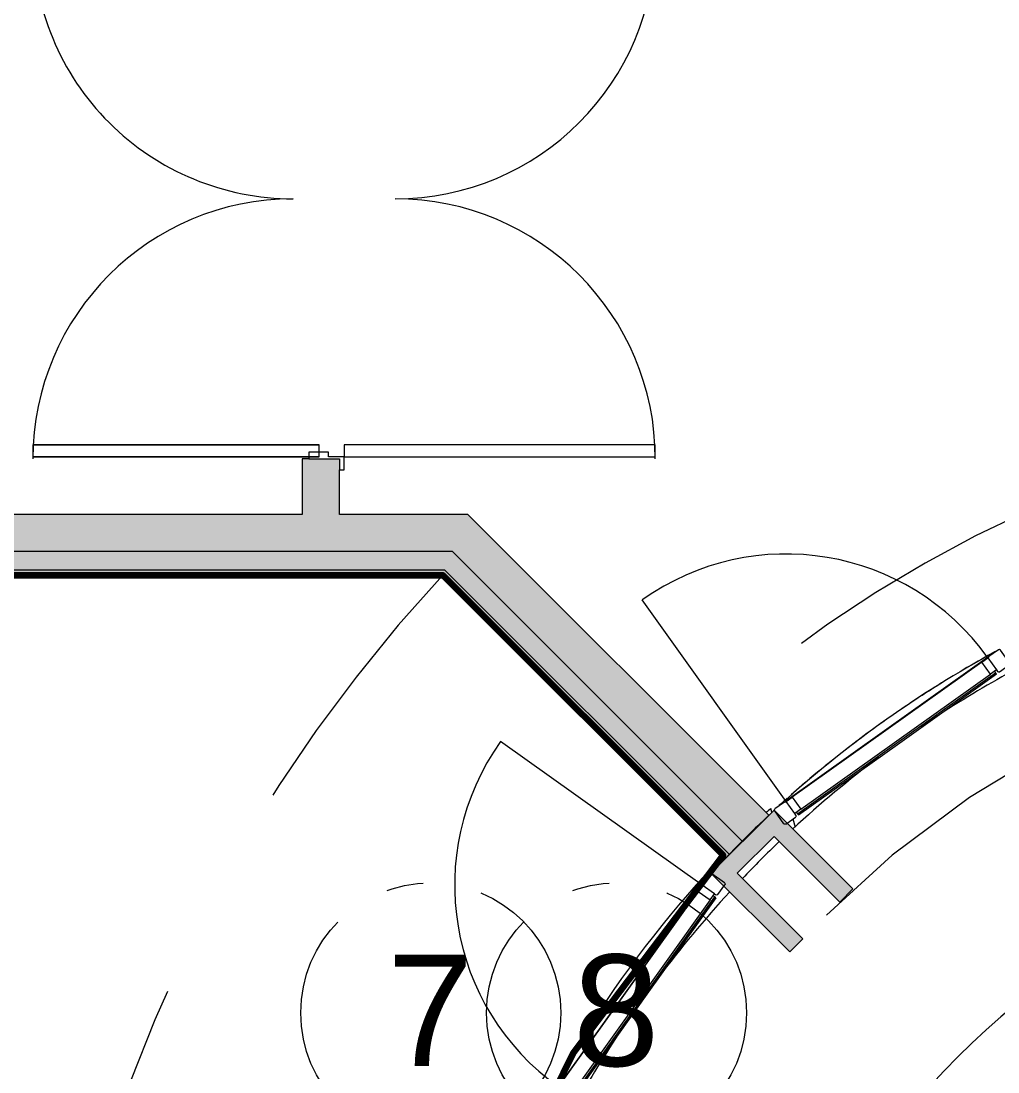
# Model space of a CAD drawing. Header units: metres. Extents: x -227.9 to -140, y 37.9 to 92.1.
# Drawn here: x -207.656 to -205.027, y 75.114 to 77.943 of the extents above; entities that cross this region are included whole.
import ezdxf

# ---------------------------------------------------------------- set-up
doc = ezdxf.new("R2010")
doc.units = ezdxf.units.M
doc.linetypes.add('Dash Dot 3_16_', pattern=[0.007938, 0.004763, -0.001587, 0, -0.001587])
doc.linetypes.add('JIS_02_0.7', pattern=[1.35, 0.75, -0.6])
for name, color, linetype, lineweight in [('A-COLS', 7, 'Continuous', 5), ('A-DOOR', 7, 'Continuous', 5), ('A-FLOR', 7, 'Continuous', 5), ('A-FLOR-PATT', 7, 'Continuous', 5), ('A-GLAZ-CWMG', 7, 'Continuous', 5), ('A-ROOF', 7, 'Continuous', 5), ('A-WALL', 7, 'Continuous', 5), ('I-WALL', 7, 'Continuous', 5), ('S-GRID-IDEN', 7, 'Continuous', 9)]:
    doc.layers.add(name, color=color, linetype=linetype, lineweight=lineweight)
doc.layers.add('A-DETL', color=94, linetype='Continuous', lineweight=5, true_color=0x00a600)
doc.layers.add('Chambre', color=40, linetype='Continuous')
doc.styles.add('Arial', font='arial.ttf', dxfattribs={"height": 0.3})

# ---------------------------------------------------------------- blocks, each defined once
blk = doc.blocks.new('LAG-C1030-PORTE-VEV 2 VANT-13PR_03 - LAG-C1030-PORTE-VEV 2 VANT-13PR_03_03F-140X210-11490822-MUC-LAG-PRO-PLA-ARC-TZN-N02-AG02Ec-Cote')
at = {"layer": 'A-DOOR'}
for p, q in [((-1.5822, 0.439), (-1.6147, 0.439)), ((-1.6147, 0.439), (-1.6147, -0.3985)), ((-1.6147, 0.439), (-1.6147, -0.3985)), ((-1.5822, 0.439), (-1.6147, 0.439)), ((-1.5822, -0.3985), (-1.5822, 0.439)), ((-1.5822, -0.3985), (-1.5822, 0.439)), ((-0.2247, 0.439), (-0.2572, 0.439)), ((-0.2572, 0.439), (-0.2572, -0.3985)), ((-0.2572, 0.439), (-0.2572, -0.3985)), ((-0.2247, 0.439), (-0.2572, 0.439)), ((-0.2247, -0.3985), (-0.2247, 0.439)), ((-0.2247, -0.3985), (-0.2247, 0.439)), ((-1.6147, -0.3985), (-1.5822, -0.3985)), ((-1.6147, -0.3985), (-1.5822, -0.3985)), ((-0.2572, -0.3985), (-0.2247, -0.3985)), ((-0.2572, -0.3985), (-0.2247, -0.3985)), ((-1.5822, -0.466), (-1.6147, -0.466)), ((-1.6147, -0.466), (-1.6147, -1.236)), ((-1.6147, -1.236), (-1.6147, -0.466)), ((-1.5822, -1.236), (-1.5822, -0.466)), ((-1.5822, -0.466), (-1.5822, -1.236)), ((-0.2247, -0.466), (-0.2572, -0.466)), ((-0.2572, -0.466), (-0.2572, -1.236)), ((-0.2572, -1.236), (-0.2572, -0.466)), ((-0.2247, -1.236), (-0.2247, -0.466)), ((-0.2247, -0.466), (-0.2247, -1.236)), ((-1.6147, -1.236), (-1.5822, -1.236)), ((-0.2572, -1.236), (-0.2247, -1.236))]:
    blk.add_line(p, q, dxfattribs=at)
at = {"layer": 'A-DOOR', "color": 9, "true_color": 0xc0c0c0}
for p, q in [((-1.6497, -0.3985), (-1.6497, -0.411)), ((-1.6147, -0.3985), (-1.6497, -0.3985)), ((-1.6497, -0.411), (-1.6197, -0.411)), ((-1.6197, -0.411), (-1.6197, -0.4935)), ((-1.6147, -0.441), (-1.6147, -0.3985)), ((-0.1897, -0.3985), (-0.2247, -0.3985)), ((-0.2247, -0.3985), (-0.2247, -0.441)), ((-0.2197, -0.4935), (-0.2197, -0.411)), ((-0.2197, -0.411), (-0.1897, -0.411)), ((-0.1897, -0.411), (-0.1897, -0.3985)), ((-1.6022, -0.441), (-1.6147, -0.441)), ((-1.6022, -0.4935), (-1.6022, -0.441)), ((-0.2372, -0.441), (-0.2372, -0.4935)), ((-0.2247, -0.441), (-0.2372, -0.441)), ((-1.6197, -0.4935), (-1.6022, -0.4935)), ((-0.2372, -0.4935), (-0.2197, -0.4935))]:
    blk.add_line(p, q, dxfattribs=at)
at = {"layer": 'A-DOOR'}
for centre, start, end in [((-1.6197, -0.261), 360, 90), ((-0.2197, -0.261), 90, 180), ((-1.6197, -0.536), 270, 0), ((-0.2197, -0.536), 180, 270)]:
    blk.add_arc(centre, 0.7, start, end, dxfattribs=at)
blk = doc.blocks.new('LAG-C1030-PORTES-VITRINE DE MAGASIN-13PR_08_01 - LAG-C1030-PORTES-VITRINE DE MAGASIN-13PR_08_01-12349553-MUC-LAG-PRO-PLA-ARC-TZN-N02-AG02Ec-Cote')
at = {"layer": 'A-DOOR'}
blk.add_line((0.3333, 0), (0.3333, 0.6666), dxfattribs=at)
at = {"layer": 'A-DOOR', "color": 9, "lineweight": 9, "true_color": 0xc0c0c0}
for p, q in [((-0.3133, 0), (-0.3333, 0)), ((-0.3333, 0), (-0.3333, -0.04)), ((-0.3133, -0.04), (-0.3133, 0)), ((0.3333, 0), (0.3133, 0)), ((0.3133, 0), (0.3133, -0.04)), ((0.3333, -0.04), (0.3333, 0)), ((-0.3333, -0.04), (-0.3133, -0.04)), ((0.3133, -0.04), (0.3333, -0.04))]:
    blk.add_line(p, q, dxfattribs=at)
at = {"layer": 'A-DOOR', "color": 9, "true_color": 0xc0c0c0}
for p, q in [((-0.3133, 0), (0.3133, 0)), ((0.3133, -0.04), (-0.3133, -0.04))]:
    blk.add_line(p, q, dxfattribs=at)
at = {"layer": 'A-DOOR'}
blk.add_arc((0.3333, 0), 0.6666, 90, 180, dxfattribs=at)
blk = doc.blocks.new('Rectangulaire Meneau - LAG-B2010-MENEAU-40x50_50-11582036-MUC-LAG-PRO-PLA-ARC-TZN-N02-AG02Ec-Cote')
at = {"layer": 'A-GLAZ-CWMG'}
for p, q in [((-206.0168, 75.3456), (-206.2101, 75.0743)), ((-206.0168, 75.3456), (-206.2101, 75.0743)), ((-205.9793, 75.3189), (-206.1693, 75.0523)), ((-206.1658, 75.0504), (-205.9761, 75.3166)), ((-205.9761, 75.3166), (-206.1658, 75.0504)), ((-206.2101, 75.0743), (-206.2091, 75.0737)), ((-206.1736, 75.0546), (-206.1693, 75.0523))]:
    blk.add_line(p, q, dxfattribs=at)
at = {"layer": 'A-GLAZ-CWMG', "flags": 128}
blk.add_lwpolyline([(-206.1693, 75.0523), (-206.1668, 75.0509), (-206.1658, 75.0504)], dxfattribs=at)
blk = doc.blocks.new('Rectangulaire Meneau - LAG-B2010-MENEAU-40x50_50-11582037-MUC-LAG-PRO-PLA-ARC-TZN-N02-AG02Ec-Cote')
at = {"layer": 'A-GLAZ-CWMG'}
for p, q in [((-205.8235, 75.6168), (-206.0168, 75.3456)), ((-205.8235, 75.6168), (-206.0168, 75.3456)), ((-205.8226, 75.616), (-205.8235, 75.6168)), ((-205.7893, 75.5855), (-205.9793, 75.3189)), ((-205.7893, 75.5855), (-205.7929, 75.5887)), ((-205.9761, 75.3166), (-205.7864, 75.5827)), ((-205.7864, 75.5827), (-205.9761, 75.3166))]:
    blk.add_line(p, q, dxfattribs=at)
at = {"layer": 'A-GLAZ-CWMG', "flags": 128}
blk.add_lwpolyline([(-205.7864, 75.5827), (-205.7872, 75.5835), (-205.7893, 75.5855)], dxfattribs=at)
blk = doc.blocks.new('Rectangulaire Meneau - LAG-B2010-MENEAU-40x50-V130-MUC-LAG-PRO-PLA-ARC-TZN-N02-AG02Ec-Cote')
at = {"layer": 'A-GLAZ-CWMG', "lineweight": 13}
for p, q in [((-0.04, 0.04), (-0.04, 0.0447)), ((-0.036, 0.0487), (-0.004, 0.0487)), ((0, 0.0447), (0, 0.0027)), ((-0.004, -0.0013), (-0.036, -0.0013))]:
    blk.add_line(p, q, dxfattribs=at)
for centre, start, end in [((-0.036, 0.0447), 90, 180), ((-0.004, 0.0447), 360, 90), ((-0.036, 0.0027), 180, 270), ((-0.004, 0.0027), 270, 360)]:
    blk.add_arc(centre, 0.004, start, end, dxfattribs=at)
blk = doc.blocks.new('LAG-C1030-PORTES-VITRINE DE MAGASIN-13PR_08_01 - LAG-C1030-PORTES-VITRINE DE MAGASIN-13PR_08_01-12349554-MUC-LAG-PRO-PLA-ARC-TZN-N02-AG02Ec-Cote')
at = {"layer": 'A-DOOR', "color": 9, "lineweight": 9, "true_color": 0xc0c0c0}
for p, q in [((-0.3333, 0.04), (-0.3133, 0.04)), ((-0.3333, 0), (-0.3333, 0.04)), ((-0.3133, 0.04), (-0.3133, 0)), ((0.3133, 0.04), (0.3333, 0.04)), ((0.3133, 0), (0.3133, 0.04)), ((0.3333, 0.04), (0.3333, 0)), ((-0.3133, 0), (-0.3333, 0)), ((0.3333, 0), (0.3133, 0))]:
    blk.add_line(p, q, dxfattribs=at)
at = {"layer": 'A-DOOR', "color": 9, "true_color": 0xc0c0c0}
for p, q in [((0.3133, 0.04), (-0.3133, 0.04)), ((-0.3133, 0), (0.3133, 0))]:
    blk.add_line(p, q, dxfattribs=at)
at = {"layer": 'A-DOOR'}
blk.add_line((0.3333, 0), (0.3333, -0.6666), dxfattribs=at)
blk.add_arc((0.3333, 0), 0.6666, 180, 270, dxfattribs=at)
blk = doc.blocks.new('Rectangulaire Meneau - LAG-B2010-MENEAU-40x50_50-11582063-MUC-LAG-PRO-PLA-ARC-TZN-N02-AG02Ec-Cote')
at = {"layer": 'A-GLAZ-CWMG'}
for p, q in [((-205.0549, 76.2295), (-205.3262, 76.0362)), ((-205.3262, 76.0362), (-205.0549, 76.2295)), ((-205.0543, 76.2285), (-205.0549, 76.2295)), ((-205.2995, 75.9987), (-205.0329, 76.1887)), ((-205.2972, 75.9955), (-205.031, 76.1852)), ((-205.2972, 75.9955), (-205.031, 76.1852)), ((-205.0329, 76.1887), (-205.0352, 76.1929))]:
    blk.add_line(p, q, dxfattribs=at)
at = {"layer": 'A-GLAZ-CWMG', "flags": 128}
blk.add_lwpolyline([(-205.031, 76.1852), (-205.0315, 76.1862), (-205.0329, 76.1887)], dxfattribs=at)
blk = doc.blocks.new('Rectangulaire Meneau - LAG-B2010-MENEAU-40x50_50-11582064-MUC-LAG-PRO-PLA-ARC-TZN-N02-AG02Ec-Cote')
at = {"layer": 'A-GLAZ-CWMG'}
for p, q in [((-205.3262, 76.0362), (-205.5975, 75.8429)), ((-205.5975, 75.8429), (-205.3262, 76.0362)), ((-205.5661, 75.8087), (-205.2995, 75.9987)), ((-205.5633, 75.8058), (-205.2972, 75.9955)), ((-205.5633, 75.8058), (-205.2972, 75.9955)), ((-205.5975, 75.8429), (-205.5967, 75.842)), ((-205.5693, 75.8123), (-205.5661, 75.8087))]:
    blk.add_line(p, q, dxfattribs=at)
at = {"layer": 'A-GLAZ-CWMG', "flags": 128}
blk.add_lwpolyline([(-205.5661, 75.8087), (-205.5641, 75.8066), (-205.5633, 75.8058)], dxfattribs=at)
blk = doc.blocks.new('Rectangulaire Meneau - LAG-B2010-MENEAU-40x50-V124-MUC-LAG-PRO-PLA-ARC-TZN-N02-AG02Ec-Cote')
at = {"layer": 'A-GLAZ-CWMG', "lineweight": 13}
for p, q in [((-0.036, 0.0013), (-0.004, 0.0013)), ((0, -0.0027), (0, -0.0447)), ((-0.04, -0.0447), (-0.04, -0.04)), ((-0.004, -0.0487), (-0.036, -0.0487))]:
    blk.add_line(p, q, dxfattribs=at)
for centre, start, end in [((-0.036, -0.0027), 90, 180), ((-0.004, -0.0027), 0, 90), ((-0.036, -0.0447), 180, 270), ((-0.004, -0.0447), 270, 0)]:
    blk.add_arc(centre, 0.004, start, end, dxfattribs=at)
blk = doc.blocks.new('Rectangulaire Meneau - LAG-B2010-MENEAU-40x50-V125-MUC-LAG-PRO-PLA-ARC-TZN-N02-AG02Ec-Cote')
at = {"layer": 'A-GLAZ-CWMG', "lineweight": 13}
for p, q in [((-0.004, 0.0013), (-0.036, 0.0013)), ((0, -0.0447), (0, -0.0027)), ((-0.04, -0.04), (-0.04, -0.0447)), ((-0.036, -0.0487), (-0.004, -0.0487))]:
    blk.add_line(p, q, dxfattribs=at)
for centre, start, end in [((-0.036, -0.0027), 90, 180), ((-0.004, -0.0027), 0, 90), ((-0.036, -0.0447), 180, 270), ((-0.004, -0.0447), 270, 0)]:
    blk.add_arc(centre, 0.004, start, end, dxfattribs=at)
blk = doc.blocks.new('Grid - CMS-SYMBOLE-QUADRILLAGE-1249333-MUC-LAG-PRO-PLA-ARC-TZN-N02-AG02Ec-Cote')
at = {"layer": 'S-GRID-IDEN', "color": 8, "linetype": 'Dash Dot 3_16_', "true_color": 0x808080}
blk.add_circle((0.000046, 0), 0.0035, dxfattribs=at)

msp = doc.modelspace()

# ---------------------------------------------------------------- hatches: boundary and pattern name
at = {"layer": 'A-COLS', "true_color": 0x808080}
msp.add_hatch(color=8, dxfattribs=at).paths.add_polyline_path([(-205.587, 75.4367), (-205.5517, 75.472), (-205.7284, 75.6488), (-205.6294, 75.7478), (-205.4527, 75.571), (-205.4173, 75.6064), (-205.6294, 75.8185), (-205.7991, 75.6488), (-205.7898, 75.6395)])
at = {"layer": 'A-FLOR-PATT', "lineweight": 9}
h = msp.add_hatch(dxfattribs=at)
h.set_pattern_fill('FP_7', color=256, style=0, pattern_type=2)
h.set_pattern_definition([(45, (0, 0), (-0.14142136, 0.14142136), [])])
h.paths.add_polyline_path([(-181.3591, 72.7387), (-181.3597, 73.6135), (-181.367, 73.7779), (-181.3865, 73.9414), (-181.4183, 74.1031), (-181.4606, 74.2576), (-181.5154, 74.4118), (-181.5815, 74.5616), (-181.6586, 74.706), (-181.7462, 74.8444), (-181.844, 74.9758), (-181.9512, 75.0997), (-182.0674, 75.2152), (-182.1919, 75.3218), (-182.324, 75.4189), (-182.4629, 75.5058), (-182.608, 75.5821), (-182.7584, 75.6475), (-182.9132, 75.7014), (-183.0716, 75.7437), (-183.2327, 75.7741), (-183.3959, 75.7924), (-183.5653, 75.7985), (-203.5941, 75.798), (-203.7574, 75.7908), (-203.9198, 75.7715), (-204.0803, 75.7402), (-204.2382, 75.6971), (-204.3924, 75.6423), (-204.5422, 75.5762), (-204.6866, 75.4991), (-204.825, 75.4114), (-204.9565, 75.3137), (-205.0803, 75.2064), (-205.1959, 75.0902), (-205.3024, 74.9658), (-205.3405, 74.9142), (-205.0664, 73.9007), (-205.033, 74.037), (-204.9891, 74.1649), (-204.9327, 74.2905), (-204.8649, 74.4105), (-204.7864, 74.5237), (-204.6979, 74.6293), (-204.6, 74.7263), (-204.4937, 74.8138), (-204.3798, 74.8913), (-204.2592, 74.958), (-204.1331, 75.0134), (-204.0024, 75.0569), (-203.8682, 75.0883), (-203.7318, 75.1072), (-203.5941, 75.1135), (-183.5441, 75.1135), (-183.4134, 75.1078), (-183.2837, 75.0907), (-183.1559, 75.0624), (-183.0311, 75.0231), (-182.9102, 74.973), (-182.7941, 74.9126), (-182.6818, 74.8407), (-182.58, 74.7626), (-182.4835, 74.6742), (-182.3913, 74.5728), (-182.3154, 74.4739), (-182.2451, 74.3635), (-182.1847, 74.2474), (-182.1346, 74.1265), (-182.0952, 74.0017), (-182.0669, 73.874), (-182.0498, 73.7443), (-182.0441, 73.6135), (-182.0441, 72.7387), (-181.6068, 72.7387)])
at = {"layer": 'I-WALL', "true_color": 0xaaaaaa}
h = msp.add_hatch(color=253, dxfattribs=at)
h.paths.add_polyline_path([(-206.7988, 76.6146), (-206.7988, 76.7646), (-206.8988, 76.7646), (-206.8988, 76.6146), (-206.8488, 76.6146)])
h.paths.add_polyline_path([(-206.8813, 78.1646), (-206.7988, 78.1646), (-206.7988, 78.3777), (-206.8988, 78.3777), (-206.8988, 78.1646)])
for points in [[(-206.6866, 76.5146), (-206.353, 76.5146), (-206.453, 76.6146), (-216.9694, 76.6146), (-216.9694, 76.5146), (-207.0978, 76.5146)], [(-206.6866, 76.4646), (-206.4444, 76.4646), (-206.4944, 76.5146), (-216.9194, 76.5146), (-216.9194, 76.4646), (-207.0978, 76.4646)], [(-205.715, 75.7353), (-205.6431, 75.8048), (-206.353, 76.5146), (-206.4944, 76.5146), (-205.8643, 75.8846)], [(-206.5205, 76.4516), (-206.5021, 76.4516), (-206.5151, 76.4646), (-216.9064, 76.4646), (-216.9064, 76.4516), (-206.6866, 76.4516)], [(-205.7501, 75.6996), (-205.715, 75.7353), (-206.4444, 76.4646), (-206.5151, 76.4646), (-205.8643, 75.8139)], [(-205.7591, 75.6902), (-205.7501, 75.6996), (-206.5021, 76.4516), (-206.5205, 76.4516), (-205.8643, 75.7955)]]:
    msp.add_hatch(color=253, dxfattribs=at).paths.add_polyline_path(points)

# ---------------------------------------------------------------- linework, layer by layer
at = {"layer": 'A-COLS', "lineweight": 13}
for p, q in [((-205.6294, 75.8185), (-205.7991, 75.6488)), ((-205.4173, 75.6064), (-205.6294, 75.8185)), ((-205.7284, 75.6488), (-205.6294, 75.7478)), ((-205.6294, 75.7478), (-205.4527, 75.571)), ((-205.7991, 75.6488), (-205.587, 75.4367)), ((-205.5517, 75.472), (-205.7284, 75.6488)), ((-205.4527, 75.571), (-205.4173, 75.6064)), ((-205.587, 75.4367), (-205.5517, 75.472))]:
    msp.add_line(p, q, dxfattribs=at)
at = {"layer": 'A-DETL', "color": 9, "linetype": 'JIS_02_0.7', "lineweight": 9, "true_color": 0xc0c0c0}
for centre, radius, start, end in [((-203.5926, 73.6052), 3.3083, 90.0279, 132.9924), ((-203.5203, 73.6607), 4.0976, 137.0695, 177.1565)]:
    msp.add_arc(centre, radius, start, end, dxfattribs=at)
at = {"layer": 'A-DETL', "color": 7, "linetype": 'JIS_02_0.7'}
msp.add_arc((-203.5941, 73.6135), 2.7, 90, 180, dxfattribs=at)
at = {"layer": 'A-FLOR', "lineweight": 9}
for p, q in [((-205.5936, 75.8501), (-205.5925, 75.8464)), ((-205.6352, 75.8127), (-205.6381, 75.8231)), ((-205.5786, 75.7949), (-205.5726, 75.7726))]:
    msp.add_line(p, q, dxfattribs=at)
for centre, start, end in [((-203.5941, 73.6135), 118.7209, 131.7954), ((-203.5941, 73.6272), 132.9468, 133.2635), ((-203.5941, 73.6272), 136.375, 180)]:
    msp.add_arc(centre, 3, start, end, dxfattribs=at)
at = {"layer": 'A-FLOR'}
for start, end in [(118.5587, 119.2091), (121.8027, 122.9902), (125.2271, 126.805), (128.6322, 130.6607), (131.6984, 132.267)]:
    msp.add_arc((-203.5941, 73.606), 3.0063, start, end, dxfattribs=at)
at = {"layer": 'A-ROOF'}
for centre, radius, start, end in [((-203.5441, 73.5635), 3, 115.0738, 124.2896), ((-203.5441, 73.5635), 3, 126.9414, 132.7068), ((-203.5791, 73.5985), 2.2, 90, 180), ((-203.5441, 73.5635), 3, 133.6629, 136.3371), ((-203.5441, 73.5635), 3, 137.2932, 143.0584), ((-203.5441, 73.5635), 3, 145.7109, 154.9095)]:
    msp.add_arc(centre, radius, start, end, dxfattribs=at)
at = {"layer": 'A-WALL'}
for p, q in [((-206.4944, 76.5146), (-216.9694, 76.5146)), ((-205.715, 75.7353), (-206.4944, 76.5146)), ((-206.5151, 76.4646), (-216.9194, 76.4646)), ((-205.7501, 75.6996), (-206.5151, 76.4646))]:
    msp.add_line(p, q, dxfattribs=at)
for start, end in [(119.0729, 120.6999), (122.7126, 124.3114), (126.3715, 127.9218), (130.0716, 131.5313), (131.7955, 132.211)]:
    msp.add_arc((-203.5941, 73.6135), 3.0001, start, end, dxfattribs=at)
at = {"layer": 'Chambre', "lineweight": 140}
msp.add_lwpolyline([(-216.9064, 76.4516), (-206.5205, 76.4516), (-205.7658, 75.6969), (-206.1709, 75.1634), (-206.2494, 75.0027), (-206.4986, 74.3635), (-206.5896, 73.6522), (-206.5941, 72.0234), (-215.6694, 71.982), (-215.6694, 72.7151), (-216.9064, 72.7021), (-216.9194, 76.4646)], dxfattribs=at)
at = {"layer": 'I-WALL', "lineweight": 13}
for p, q in [((-206.8988, 76.7646), (-206.8988, 76.6146)), ((-206.8813, 76.7646), (-206.8988, 76.7646)), ((-206.7988, 76.6146), (-206.7988, 76.7346)), ((-206.8988, 76.6146), (-217.0694, 76.6146)), ((-206.453, 76.6146), (-206.7988, 76.6146)), ((-205.6431, 75.8048), (-206.453, 76.6146)), ((-216.9064, 76.4516), (-206.5205, 76.4516)), ((-206.5205, 76.4516), (-205.7591, 75.6902))]:
    msp.add_line(p, q, dxfattribs=at)
msp.add_arc((-203.5941, 73.6135), 3, 133.0785, 136.1921, dxfattribs=at)

# ---------------------------------------------------------------- block references
at = {"layer": 'A-DOOR', "color": 9, "true_color": 0xc0c0c0}
for name, p, rotation in [('LAG-C1030-PORTE-VEV 2 VANT-13PR_03 - LAG-C1030-PORTE-VEV 2 VANT-13PR_03_03F-140X210-11490822-MUC-LAG-PRO-PLA-ARC-TZN-N02-AG02Ec-Cote', (-206.3878, 76.545), 270), ('LAG-C1030-PORTES-VITRINE DE MAGASIN-13PR_08_01 - LAG-C1030-PORTES-VITRINE DE MAGASIN-13PR_08_01-12349554-MUC-LAG-PRO-PLA-ARC-TZN-N02-AG02Ec-Cote', (-205.3255, 76.0352), 215.477812696265), ('LAG-C1030-PORTES-VITRINE DE MAGASIN-13PR_08_01 - LAG-C1030-PORTES-VITRINE DE MAGASIN-13PR_08_01-12349553-MUC-LAG-PRO-PLA-ARC-TZN-N02-AG02Ec-Cote', (-206.0158, 75.3448), 54.52220390754192)]:
    msp.add_blockref(name, p, dxfattribs=dict(at, rotation=rotation))
at = {"layer": 'A-GLAZ-CWMG', "rotation": 35.47781269626505}
msp.add_blockref('Rectangulaire Meneau - LAG-B2010-MENEAU-40x50-V125-MUC-LAG-PRO-PLA-ARC-TZN-N02-AG02Ec-Cote', (-205.0215, 76.2518), dxfattribs=at)
at = {"layer": 'A-GLAZ-CWMG'}
for name in ['Rectangulaire Meneau - LAG-B2010-MENEAU-40x50_50-11582063-MUC-LAG-PRO-PLA-ARC-TZN-N02-AG02Ec-Cote', 'Rectangulaire Meneau - LAG-B2010-MENEAU-40x50_50-11582064-MUC-LAG-PRO-PLA-ARC-TZN-N02-AG02Ec-Cote', 'Rectangulaire Meneau - LAG-B2010-MENEAU-40x50_50-11582037-MUC-LAG-PRO-PLA-ARC-TZN-N02-AG02Ec-Cote', 'Rectangulaire Meneau - LAG-B2010-MENEAU-40x50_50-11582036-MUC-LAG-PRO-PLA-ARC-TZN-N02-AG02Ec-Cote']:
    msp.add_blockref(name, (0, 0), dxfattribs=at)
at = {"layer": 'A-GLAZ-CWMG', "extrusion": (0, 0, -1)}
for name, p, rotation in [('Rectangulaire Meneau - LAG-B2010-MENEAU-40x50-V124-MUC-LAG-PRO-PLA-ARC-TZN-N02-AG02Ec-Cote', (205.6294, 75.8185), 324.522187303735), ('Rectangulaire Meneau - LAG-B2010-MENEAU-40x50-V130-MUC-LAG-PRO-PLA-ARC-TZN-N02-AG02Ec-Cote', (205.7991, 75.6488), 125.4777960924581)]:
    msp.add_blockref(name, p, dxfattribs=dict(at, rotation=rotation))
at = {"layer": 'S-GRID-IDEN', "color": 8, "lineweight": 5, "true_color": 0x808080, "xscale": 99.99999999999991, "yscale": 99.99999999999991, "zscale": 99.99999999999991, "rotation": 180}
for p in [(-206.5485, 75.2727), (-206.0485, 75.2727)]:
    msp.add_blockref('Grid - CMS-SYMBOLE-QUADRILLAGE-1249333-MUC-LAG-PRO-PLA-ARC-TZN-N02-AG02Ec-Cote', p, dxfattribs=at)

# ---------------------------------------------------------------- texts
at = {"layer": 'S-GRID-IDEN', "color": 8, "linetype": 'Dash Dot 3_16_', "true_color": 0x808080, "char_height": 0.3, "width": 0.288607, "attachment_point": 1, "style": 'Arial'}
for s, insert in [('7', (-206.6709, 75.4296)), ('8', (-206.1709, 75.4296))]:
    msp.add_mtext(s, dxfattribs=dict(at, insert=insert))

doc.saveas('drawing.dxf')
